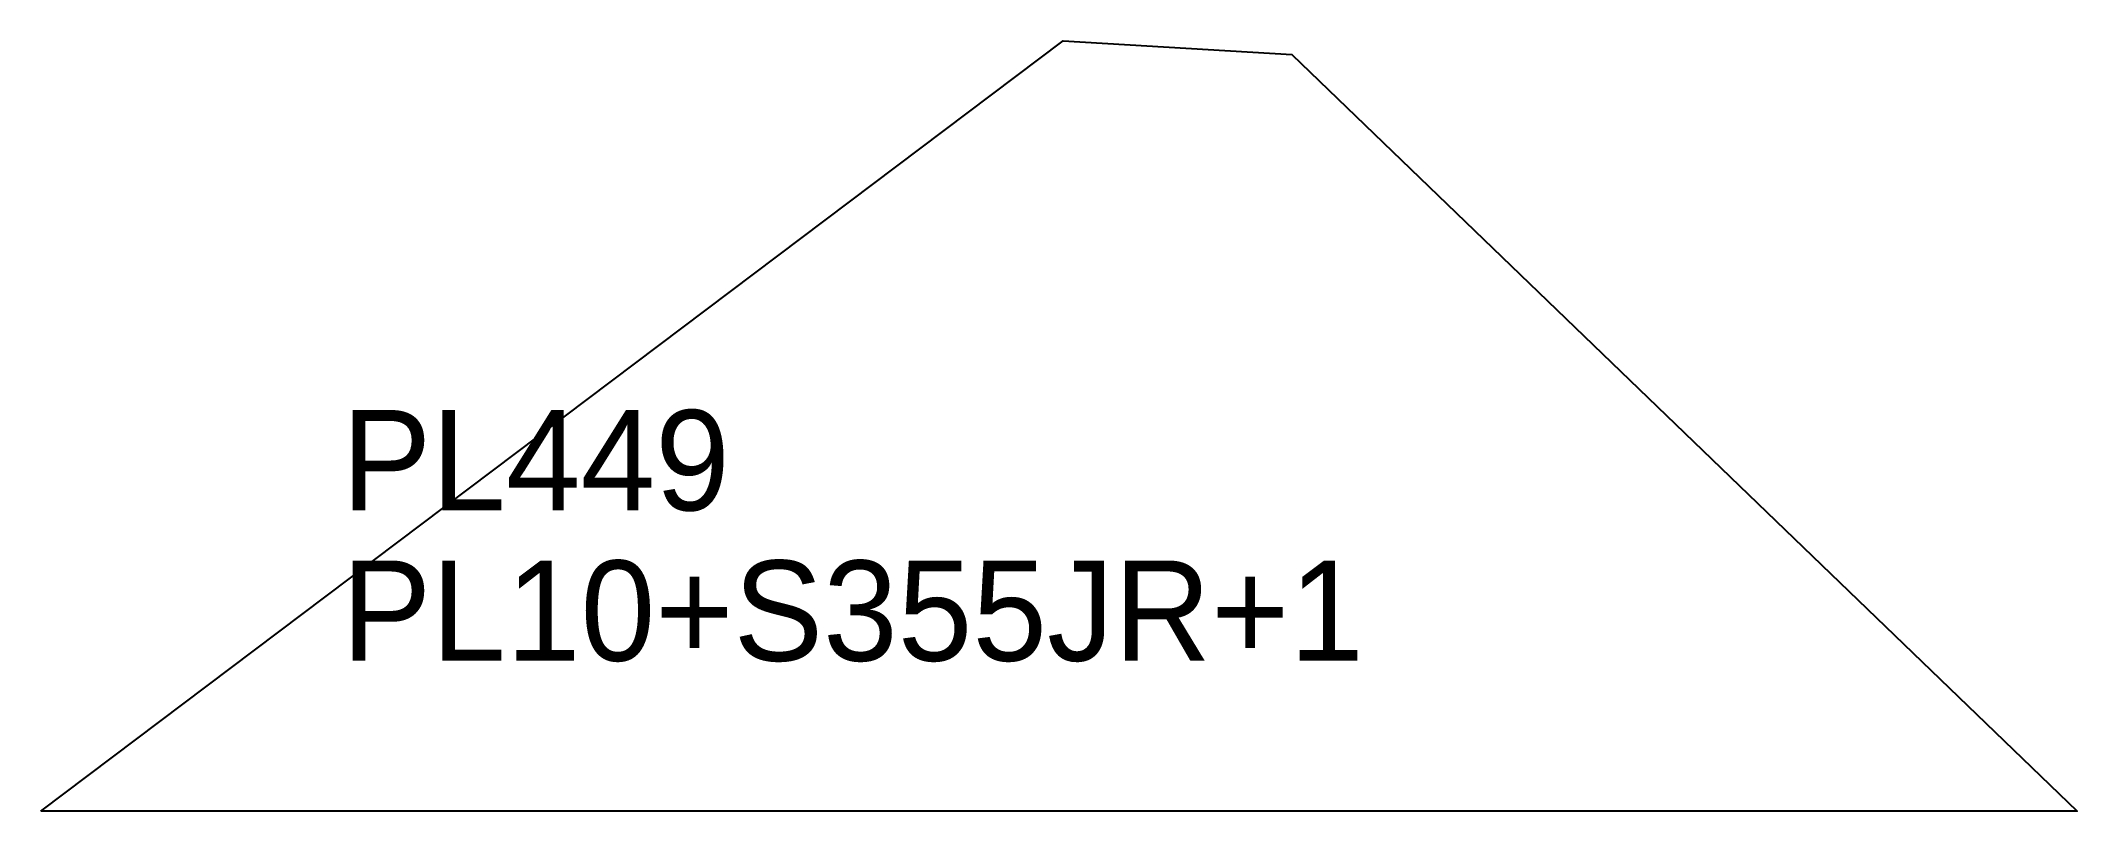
# Model space of a CAD drawing. Extents: x 0 to 203, y 0 to 77.
import ezdxf

# ---------------------------------------------------------------- set-up
doc = ezdxf.new("R2010")
doc.units = 0
for name, color, linetype in [('CUT', 7, 'CONTINUOUS'), ('SCRIBE', 3, 'CONTINUOUS'), ('TEXT', 7, 'CONTINUOUS')]:
    doc.layers.add(name, color=color, linetype=linetype)

msp = doc.modelspace()

# ---------------------------------------------------------------- linework, layer by layer
at = {"layer": 'CUT', "color": 7, "linetype": 'CONTINUOUS'}
msp.add_lwpolyline([(0, 0), (101.88, 76.82), (124.66, 75.45), (202.93, 0)], close=True, dxfattribs=at)

# ---------------------------------------------------------------- texts
at = {"layer": 'SCRIBE', "color": 3}
msp.add_text('PL449', height=10, dxfattribs=at).set_placement((30, 30))
at = {"layer": 'TEXT', "color": 7}
msp.add_text('PL10+S355JR+1', height=10, dxfattribs=at).set_placement((30, 15))

doc.saveas('drawing.dxf')
